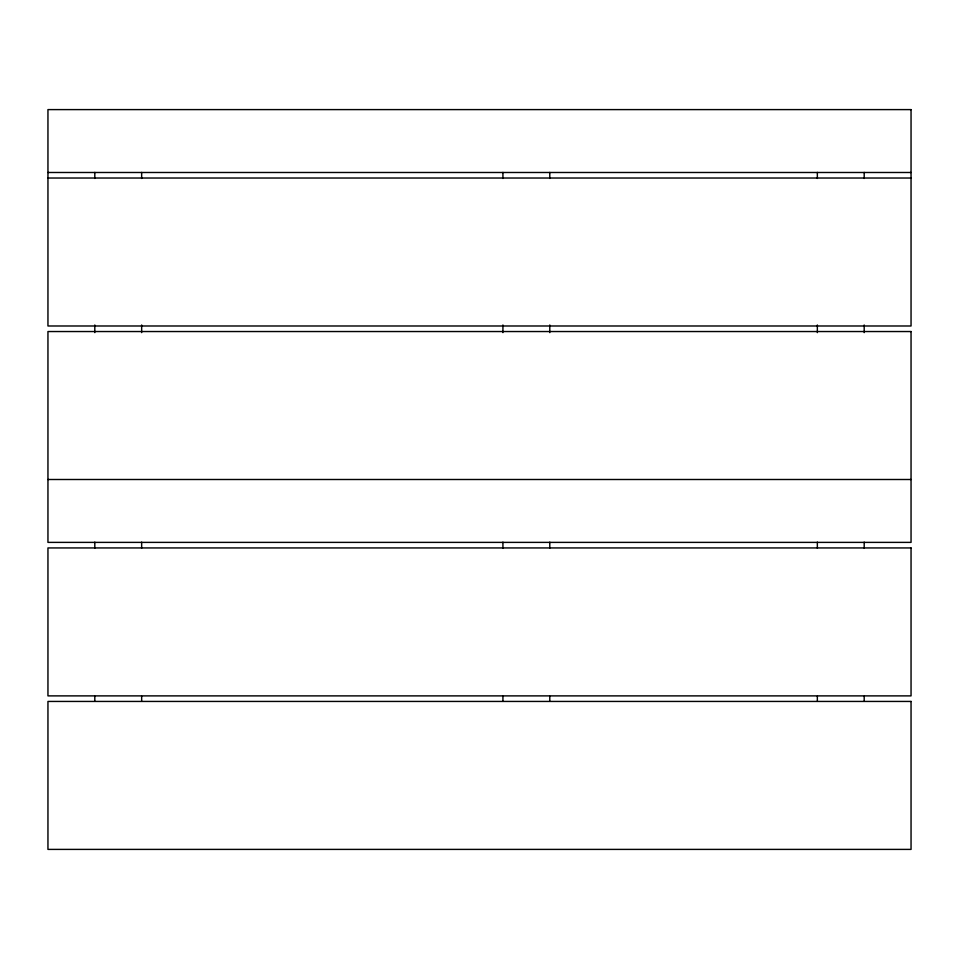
<?xml version="1.0" encoding="UTF-8"?>
<svg xmlns="http://www.w3.org/2000/svg" width="959" height="959" viewBox="0 0 959 959"><rect width="100%" height="100%" fill="white"/><g stroke="black" fill="none" stroke-linecap="round" stroke-linejoin="round"><path stroke-width="1.44" d="M47.95 172.488L911.05 172.488M47.95 178.026L911.05 178.026M47.95 479.5L911.05 479.5M864.191 172.416L864.191 178.446M864.191 324.981L864.191 332.605M864.191 542.135L864.191 548.116M864.191 696.294L864.191 700.777M817.344 172.416L817.344 178.446M817.344 324.981L817.344 332.605M817.344 542.135L817.344 548.116M817.344 696.294L817.344 700.777M549.783 172.416L549.783 178.446M549.783 324.981L549.783 332.605M549.783 542.135L549.783 548.116M549.783 696.294L549.783 700.777M502.924 172.416L502.924 178.446M502.924 324.981L502.924 332.605M502.924 542.135L502.924 548.116M502.924 696.294L502.924 700.777M141.656 172.416L141.656 178.446M141.656 324.981L141.656 332.605M141.656 542.135L141.656 548.116M141.656 696.294L141.656 700.777M94.809 172.416L94.809 178.446M94.809 324.981L94.809 332.605M94.809 542.135L94.809 548.116M94.809 696.294L94.809 700.777M911.05 109.602L47.95 109.602L47.95 325.988L911.05 325.988L911.05 109.602M911.05 331.538L47.95 331.538L47.95 542.386L911.05 542.386L911.05 331.538M911.05 547.937L47.95 547.937L47.95 695.886L911.05 695.886L911.05 547.937M911.05 701.437L47.95 701.437L47.95 849.398L911.05 849.398L911.05 701.437"/></g></svg>
